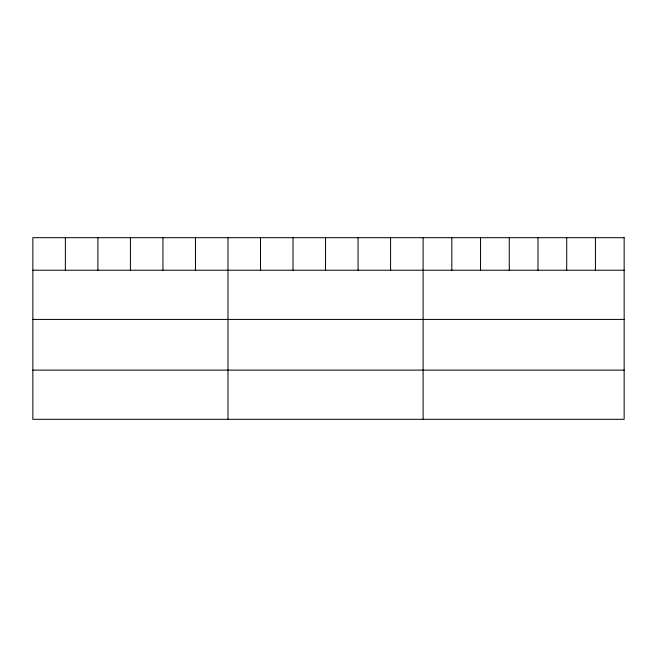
<?xml version="1.0" encoding="UTF-8"?>
<svg xmlns="http://www.w3.org/2000/svg" width="657" height="657" viewBox="0 0 657 657"><rect width="100%" height="100%" fill="white"/><g stroke="black" fill="none" stroke-linecap="round" stroke-linejoin="round"><path stroke-width="0.99" d="M32.85 270.216L624.15 270.216M32.85 319.417L624.15 319.417M32.85 370.113L624.15 370.113M595.431 237.686L595.431 270.216M566.712 237.686L566.712 270.216M537.993 237.686L537.993 270.216M509.265 237.686L509.265 270.216M480.546 237.686L480.546 270.216M451.827 237.686L451.827 270.216M423.108 237.686L423.108 419.314M390.587 237.686L390.587 270.216M358.065 237.686L358.065 270.216M325.543 237.686L325.543 270.216M293.022 237.686L293.022 270.216M260.5 237.686L260.5 270.216M227.979 237.686L227.979 419.314M195.458 237.686L195.458 270.216M162.936 237.686L162.936 270.216M130.415 237.686L130.415 270.216M97.893 237.686L97.893 270.216M65.371 237.686L65.371 270.216M624.15 237.686L32.85 237.686L32.85 419.314L624.15 419.314L624.15 237.686"/></g></svg>
